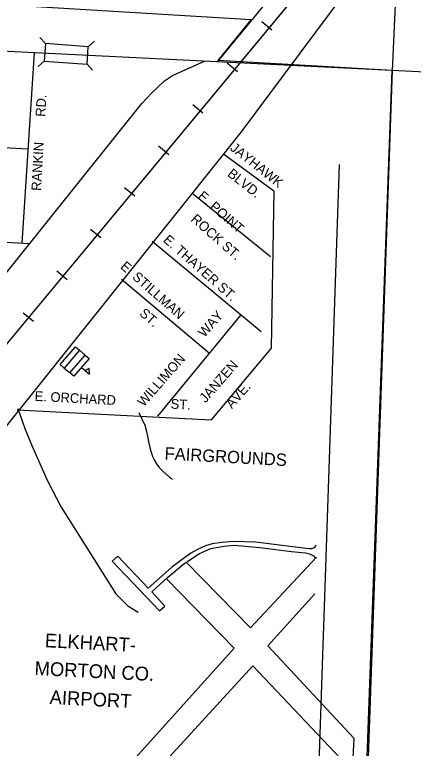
# Model space of a CAD drawing. Extents: x -217.59 to -213.15, y -100.06 to -96.12.
# Drawn here: x -215.181 to -214.633, y -99.138 to -98.13 of the extents above; entities that cross this region are included whole.
import ezdxf

# ---------------------------------------------------------------- set-up
doc = ezdxf.new("R2010")
doc.units = 0
for name, color, linetype in [('PL City Airports', 7, 'Continuous'), ('PL City Bridges', 7, 'Continuous'), ('PL City Cemetery', 7, 'Continuous'), ('PL City City Limits and Fill', 7, 'Continuous'), ('PL City Local Rd Street Names', 7, 'Continuous'), ('PL City Local Roads', 7, 'Continuous'), ('PL City Museum', 7, 'Continuous'), ('PL City Point Of Interest', 7, 'Continuous'), ('PL City Railroads', 7, 'Continuous'), ('PL City Section Lines', 7, 'Continuous'), ('PL City US Highway', 7, 'Continuous')]:
    doc.layers.add(name, color=color, linetype=linetype)

msp = doc.modelspace()

# ---------------------------------------------------------------- linework, layer by layer
at = {"layer": 'PL City Airports'}
for points in [[(-214.7352, -98.3361), (-214.7658, -99.2398)], [(-214.767, -98.8587), (-214.7696, -98.8623), (-214.773, -98.8639), (-214.7766, -98.8639), (-214.8498, -98.8547), (-214.8806, -98.8536), (-214.8962, -98.855), (-214.9094, -98.8568), (-214.9185, -98.8595), (-214.9295, -98.8649), (-214.9387, -98.8698), (-214.9526, -98.8799), (-214.9652, -98.8896), (-214.9972, -98.918), (-215.039, -98.8739), (-215.0466, -98.8808), (-214.9816, -98.9492), (-214.9744, -98.9427), (-214.9922, -98.9228), (-214.9708, -98.903), (-214.9485, -98.8843), (-214.9268, -98.8701), (-214.9115, -98.8633), (-214.8929, -98.8601), (-214.8792, -98.859), (-214.8441, -98.8618), (-214.8007, -98.8675), (-214.7815, -98.8691), (-214.7759, -98.8707), (-214.7706, -98.8733), (-214.767, -98.8771)], [(-214.7664, -98.8754), (-214.8569, -98.9724), (-214.9452, -98.882)], [(-214.9728, -98.9047), (-214.8795, -99.0003), (-215.0143, -99.1505), (-214.9831, -99.166), (-214.8535, -99.0244), (-214.7168, -99.1694)], [(-214.7147, -99.1243), (-214.833, -98.9972), (-214.7687, -98.9255)], [(-214.7168, -99.1694), (-214.7147, -99.1243)]]:
    msp.add_lwpolyline(points, dxfattribs=at)
at = {"layer": 'PL City Bridges'}
for p, q in [((-215.1461, -98.1615), (-215.1385, -98.1699)), ((-215.0796, -98.1741), (-215.0712, -98.1665)), ((-215.1485, -98.2014), (-215.1402, -98.1939)), ((-215.0813, -98.1981), (-215.0737, -98.2064))]:
    msp.add_line(p, q, dxfattribs=at)
msp.add_lwpolyline([(-215.0796, -98.1741), (-215.1385, -98.1699), (-215.1402, -98.1939), (-215.0813, -98.1981), (-215.0796, -98.1741)], dxfattribs=at)
at = {"layer": 'PL City Cemetery'}
msp.add_lwpolyline([(-215.2449, -98.178), (-215.253, -98.3092), (-215.1626, -98.3143)], dxfattribs=at)
at = {"layer": 'PL City City Limits and Fill'}
for p, q in [((-214.8558, -98.1372), (-215.2316, -98.1143)), ((-214.9012, -98.193), (-214.8558, -98.1372)), ((-214.6622, -98.2068), (-214.9012, -98.193)), ((-214.7043, -99.3519), (-214.6622, -98.2068))]:
    msp.add_line(p, q, dxfattribs=at)
at = {"layer": 'PL City Local Roads'}
for points in [[(-214.5576, -96.1693), (-214.606, -97.2054), (-214.6339, -97.5238), (-214.6467, -97.8662), (-214.6476, -97.8757), (-214.6537, -97.8904), (-214.7228, -97.9765), (-214.9028, -98.1949)], [(-213.7597, -98.2528), (-214.1568, -98.2321), (-214.663, -98.2067), (-215.6431, -98.1584), (-216.3754, -98.1316), (-217.5475, -98.075)], [(-215.154, -98.1825), (-215.171, -98.4438)], [(-215.5974, -98.9879), (-215.5173, -98.8893), (-215.4703, -98.8316), (-215.0061, -98.252), (-214.9925, -98.2375), (-214.9749, -98.221), (-214.964, -98.2139), (-214.9201, -98.1941)], [(-214.8938, -98.3213), (-214.8249, -98.3719)], [(-214.8248, -98.3719), (-214.8283, -98.588), (-214.911, -98.6868)], [(-214.9375, -98.3749), (-214.8295, -98.4625)], [(-215.8486, -98.4274), (-215.8346, -98.4225), (-215.5764, -98.4267), (-215.4011, -98.4311), (-215.1603, -98.4446)], [(-214.9918, -98.4414), (-214.8423, -98.5651)], [(-215.0341, -98.4935), (-214.9131, -98.5952)], [(-214.984, -98.6817), (-214.8695, -98.5426)], [(-215.1774, -98.6727), (-214.911, -98.6868)], [(-215.1763, -98.6711), (-215.1668, -98.6985), (-215.1569, -98.7218), (-215.1356, -98.7704), (-215.1168, -98.8065), (-215.0419, -98.9255), (-215.0255, -98.9421), (-215.0113, -98.9506)], [(-215.0104, -98.6764), (-215.002, -98.694), (-214.9995, -98.7026), (-214.9981, -98.7091), (-214.9965, -98.7186), (-214.9949, -98.7247)], [(-214.9949, -98.7247), (-214.9936, -98.7297), (-214.9928, -98.7322), (-214.9913, -98.737), (-214.9893, -98.7416), (-214.986, -98.7472)], [(-214.986, -98.7472), (-214.9821, -98.7522)], [(-214.9823, -98.752), (-214.9821, -98.7522)], [(-214.9821, -98.7522), (-214.9771, -98.7571), (-214.9682, -98.7652), (-214.964, -98.7681)]]:
    msp.add_lwpolyline(points, dxfattribs=at)
at = {"layer": 'PL City Museum'}
msp.add_line((-215.0888, -98.6148), (-215.0838, -98.6191), dxfattribs=at)
for points in [[(-215.1125, -98.6155), (-215.1182, -98.6107), (-215.0973, -98.5863), (-215.0917, -98.5911)], [(-215.0993, -98.6268), (-215.105, -98.622), (-215.0841, -98.5976), (-215.0785, -98.6024)], [(-215.0838, -98.6191), (-215.0781, -98.6239), (-215.0782, -98.6163)]]:
    msp.add_lwpolyline(points, close=True, dxfattribs=at)
msp.add_lwpolyline([(-215.1065, -98.6206), (-215.105, -98.622), (-215.0841, -98.5976), (-215.0917, -98.5911), (-215.1125, -98.6155), (-215.1062, -98.6209)], dxfattribs=at)
at = {"layer": 'PL City Railroads'}
for p, q in [((-215.1965, -98.5886), (-214.4756, -97.7197)), ((-214.8414, -98.1396), (-214.8274, -98.1511)), ((-214.8889, -98.1965), (-214.8749, -98.208)), ((-214.9361, -98.2535), (-214.9222, -98.265)), ((-214.9831, -98.3104), (-214.9692, -98.322)), ((-215.0298, -98.3676), (-215.0159, -98.3792)), ((-215.0764, -98.4248), (-215.0625, -98.4363)), ((-215.1227, -98.4822), (-215.1088, -98.4937)), ((-215.1689, -98.5396), (-215.155, -98.5511))]:
    msp.add_line(p, q, dxfattribs=at)
msp.add_lwpolyline([(-217.0215, -99.9572), (-215.9149, -99.4107), (-215.8656, -99.3829), (-215.8196, -99.3501), (-215.7772, -99.3126), (-215.7391, -99.271), (-215.734, -99.2648), (-215.1965, -98.5887), (-214.4755, -97.7197), (-214.421, -97.6591), (-214.3623, -97.6026), (-214.2996, -97.5503), (-214.2334, -97.5027), (-214.2257, -97.4976), (-213.7597, -97.1917)], dxfattribs=at)
at = {"layer": 'PL City Section Lines'}
msp.add_lwpolyline([(-214.6467, -97.8662), (-214.6622, -98.2068), (-214.7022, -99.3472)], dxfattribs=at)
at = {"layer": 'PL City US Highway'}
msp.add_lwpolyline([(-214.5044, -97.8006), (-214.8699, -98.291), (-214.8962, -98.3243), (-215.6109, -99.219)], dxfattribs=at)

# ---------------------------------------------------------------- texts
at = {"layer": 'PL City Airports'}
for s, rotation, p in [('ELKHART-', 357.0402, (-215.1395, -98.9989)), ('MORTON CO.', 357.0478, (-215.1537, -99.037)), ('AIRPORT', 357.0551, (-215.133, -99.0768))]:
    msp.add_text(s, height=0.0189, rotation=rotation, dxfattribs=at).set_placement(p)
at = {"layer": 'PL City Local Rd Street Names'}
for s, rotation, p in [('RD.', 86.6906, (-215.1388, -98.2707)), ('RANKIN', 86.7452, (-215.1445, -98.3724)), ('JAYHAWK', 321.6186, (-214.8859, -98.3152)), ('BLVD.', 321.6234, (-214.8896, -98.3508)), ('E. POINT', 318.634, (-214.9303, -98.3811)), ('ROCK ST.', 318.6471, (-214.9398, -98.4127)), ('E. THAYER ST.', 318.6775, (-214.9777, -98.4411)), ('E. STILLMAN', 318.734, (-215.0365, -98.4776)), ('ST.', 318.7405, (-215.0104, -98.5419)), ('WAY', 48.6576, (-214.9201, -98.5744)), ('WILLIMON', 48.7423, (-215.0034, -98.6696)), ('JANZEN', 48.6824, (-214.9186, -98.6642)), ('AVE.', 48.6698, (-214.8824, -98.6722)), ('E. ORCHARD', 356.9676, (-215.1535, -98.6605)), ('ST.', 356.8319, (-214.9668, -98.6712))]:
    msp.add_text(s, height=0.0133, rotation=rotation, dxfattribs=at).set_placement(p)
at = {"layer": 'PL City Point Of Interest'}
msp.add_text('FAIRGROUNDS', height=0.017, rotation=356.8255, dxfattribs=at).set_placement((-214.9752, -98.741))

doc.saveas('drawing.dxf')
